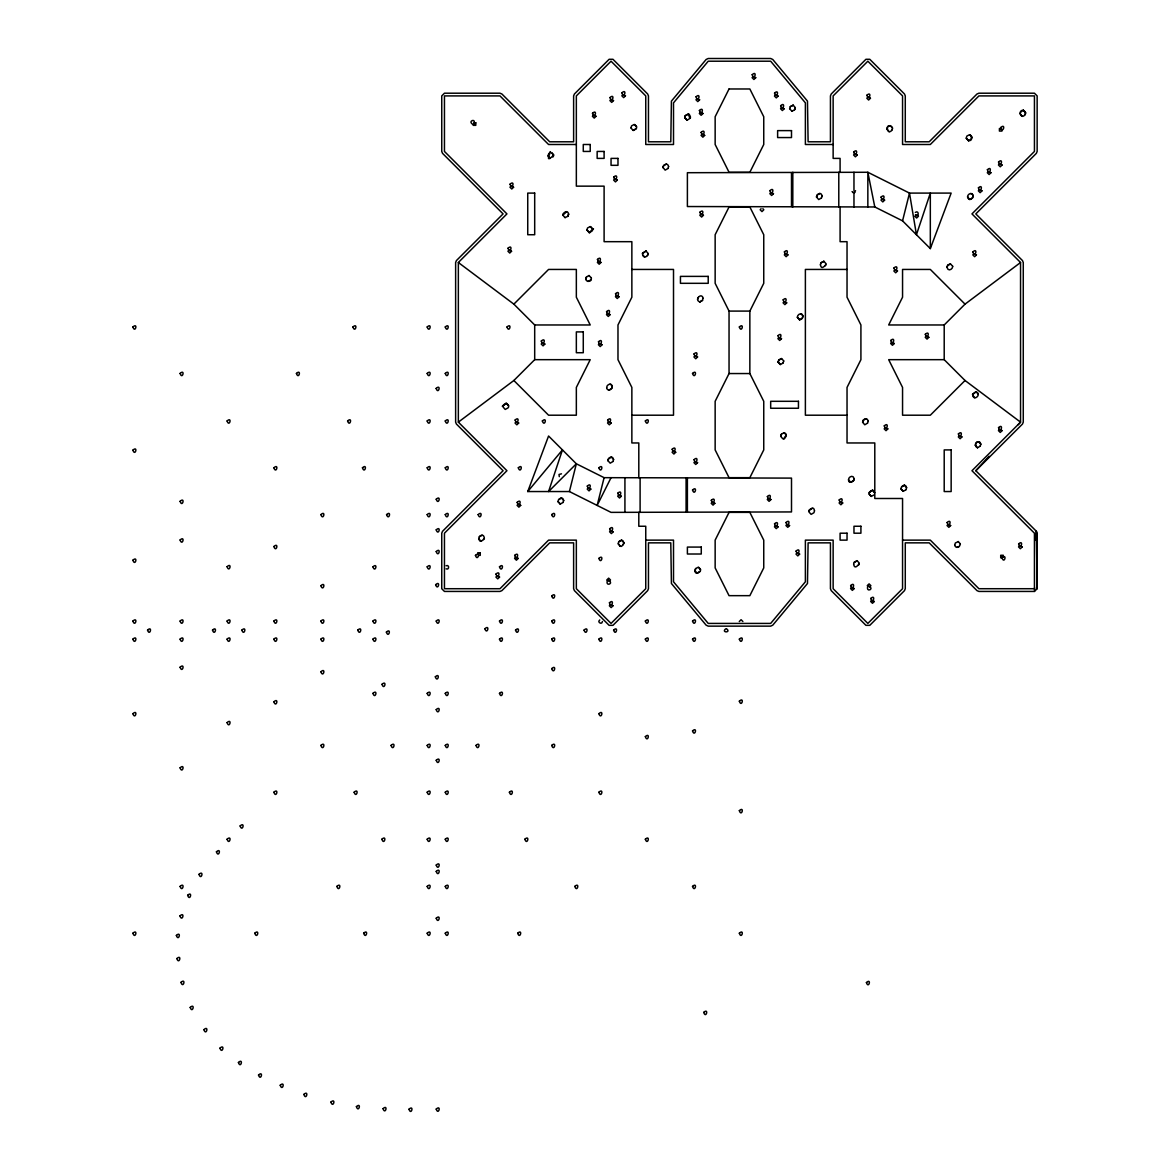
<?xml version="1.0" encoding="UTF-8"?>
<svg xmlns="http://www.w3.org/2000/svg" width="1170" height="1170" viewBox="0 0 1170 1170"><rect width="100%" height="100%" fill="white"/><g stroke="black" fill="none" stroke-linecap="round" stroke-linejoin="round"><path stroke-width="1.5" d="M1034.441 591.435L1037.146 588.715L1037.146 533.198L1036.357 531.282L975.809 470.72L1022.478 424.052L1023.267 422.136L1023.267 262.504L1022.478 260.574L975.809 213.905L1036.357 153.358L1037.146 151.442L1037.146 95.911L1034.441 93.205L978.91 93.205L976.994 93.995L929.199 141.789L905.273 141.789L905.273 95.911L904.483 93.995L869.778 59.29L865.932 59.29L831.226 93.995L830.437 95.911L830.437 141.789L808.104 141.789L807.476 101.117L772.77 59.48L770.679 58.5L708.216 58.5L706.124 59.48L671.419 101.117L670.79 141.789L648.458 141.789L648.458 95.911L647.668 93.995L612.963 59.29L609.117 59.29L574.426 93.995L573.622 95.911L573.622 141.789L549.695 141.789L501.901 93.995L499.985 93.205L444.454 93.205L441.748 95.911L441.748 151.442L442.538 153.358L503.085 213.905L456.417 260.574L455.627 262.504L455.627 422.136L456.417 424.052L503.085 470.72L442.538 531.282L441.748 533.198L441.748 588.715L444.454 591.435L499.985 591.435L501.901 590.631L549.695 542.851L573.622 542.851L573.622 588.715L574.426 590.631L609.117 625.336L612.963 625.336L647.668 590.631L648.458 588.715L648.458 542.851L670.79 542.851L671.419 583.508L706.124 625.16L708.216 626.14L770.679 626.14L772.77 625.16L807.476 583.508L808.104 542.851L830.437 542.851L830.437 588.715L831.226 590.631L865.932 625.336L869.778 625.336L904.483 590.631L905.273 588.715L905.273 542.851L929.199 542.851L976.994 590.631L978.91 591.435L1034.441 591.435L1034.558 587.779M1036.064 540.394L1036.357 531.282L1037.146 588.715M503.743 404.864C497.967 410.041 512.167 399.058 503.641 404.791M568.518 214.242L567.903 216.143M586.901 230.037L587.545 227.96L590.207 226.585M591.333 278.08C592.21 283.067 583.333 282.058 586.521 277.071M606.645 387.636C606.499 384.637 611.559 382.078 612.305 386.539M630.952 127.866L631.61 125.834L634.257 124.459M612.202 386.714C610.901 391.95 613.504 384.038 609.95 384.228M607.917 460.57C607.917 457.558 612.744 455.057 613.592 459.488M645.898 250.98C640.326 255.674 641.833 252.954 645.986 251.17M620.466 546.2C622.104 547.999 625.394 539.794 623.113 544.737M648.034 253.641L647.419 255.528M648.18 253.612C648.282 256.449 643.485 259.038 642.505 254.665L644.641 256.947M662.951 167.588C663.083 164.809 667.675 161.957 668.611 166.447M668.64 166.593L667.938 168.436M684.699 117.673L685.459 115.669L688.179 114.221M690.402 116.693C690.622 122.996 686.571 108.43 690.358 116.547M703.068 298.394L702.483 300.237M695.082 570.638L695.74 568.62M700.596 569.527C695.229 564.364 702.643 569.717 699.923 571.516M789.633 108.722L791.841 111.106M795.191 107.757L794.576 109.658M795.337 107.742L794.708 109.702L792.002 111.252M778.255 362.056L778.869 360.082L781.575 358.62M783.681 361.091L783.096 362.949M780.682 436.308L781.472 434.26M786.24 435.313C778.694 444.512 790.876 434.421 783.973 432.856M797.443 317.231L799.578 319.863L802.313 318.357L803.015 316.309M816.499 196.97C816.368 193.942 821.384 191.5 822.159 195.873M822.203 196.033L821.486 197.876M820.477 264.771C821.545 272.595 828.404 260.369 825.289 265.765M809.581 509.798C806.554 514.639 813.252 503.334 814.481 510.661M814.525 510.822L813.925 512.723L811.132 514.361L808.865 511.875M854.056 478.852L853.544 480.826L854.188 478.822M862.714 422.195C862.568 419.196 867.336 416.71 868.228 421.098M868.272 421.215L867.555 423.087M869.719 491.883C866.765 496.665 873.215 485.608 874.502 492.775M947.027 267.345C946.618 263.908 954.53 262.694 947.656 265.341M952.731 266.38C952.76 269.29 948.022 271.952 947.056 267.462M971.919 137.139C972.036 139.054 969.974 139.917 968.497 140.707C975.912 140.897 966.669 130.513 971.875 137.022M967.634 196.94C968.877 203.419 976.848 195.229 970.807 193.562M973.06 196.019L972.577 197.993L969.813 199.573M960.263 544.109L959.692 545.937M975.926 391.906C970.69 396.308 971.758 394.378 975.941 391.76M975.312 445.229C975.254 442.304 980.036 439.657 980.84 444.132M1023.355 110.214C1017.256 110.214 1021.337 120.159 1024.949 114.689C1027.786 112.218 1019.509 107.318 1025.622 112.7M553.688 155.04C541.739 167.178 554.931 144.466 548.73 154.06M602.448 621.519C602.199 625.277 596.612 622.06 599.742 619.954M739.279 621.519L741.078 619.72L742.891 621.519M569.395 491.546L576.342 463.788L548.569 436.015L527.743 491.546L569.395 491.546L611.047 512.372L791.505 511.933L791.505 478.106L604.1 477.667L576.342 463.788L548.569 491.546L562.448 449.909L527.743 491.546M604.1 477.667L597.153 505.425L611.047 477.667M902.553 220.852L909.499 193.094L951.151 193.094L930.325 248.61L902.553 220.852L874.794 206.973L687.39 206.534L687.39 172.707L867.847 172.268L909.499 193.094L916.446 234.731L930.325 193.094L930.325 248.61M566.47 211.785C557.783 220.706 566.631 206.286 568.62 214.081M503.027 406.941L505.206 409.427L507.999 407.921C510.866 405.434 503.1 400.798 508.657 405.741M484.351 537.542C483.502 533.037 478.53 535.758 478.691 538.668M591.888 230.899C598.045 223.528 583.845 237.788 591.844 230.973M585.76 278.986L586.404 276.998L589.095 275.476M633.321 130.455L635.953 128.963C638.835 126.492 631.069 121.841 636.626 126.784M662.951 167.5L663.639 165.467L666.403 164.122M563.677 500.424C562.785 495.671 557.651 499.078 558.017 501.564M684.699 117.6L685.327 115.625M608.634 458.698L607.932 460.614M612.904 461.477L613.621 459.605L611.442 457.017M789.633 108.634L790.262 106.675L793.143 105.3M698.241 567.216L695.58 568.591L694.936 570.667M780.668 436.22L781.326 434.231L784.002 432.71M891.876 130.046C894.743 126.652 886.948 123.259 886.889 129.197M854.158 478.676C853.266 474.333 848.352 476.834 848.499 479.817M947.744 265.473L947.027 267.389M853.617 564.189L854.246 562.214L857.127 560.84M906.618 487.627C905.726 482.903 900.681 486.223 900.958 488.767M1020.723 111.837L1020.108 113.812L1022.185 116.386M905.946 489.63L906.648 487.7L904.381 485.141M1025.037 114.821L1025.534 112.846M958.215 541.651L955.349 542.997L954.705 545.074M547.984 155.976L548.584 154.074M565.139 217.561L567.962 216.26L568.649 214.154M630.996 127.983L633.145 130.44L635.939 128.773M590.748 279.937L587.94 281.429M563.004 502.427L563.721 500.541L561.439 497.937M623.829 542.661C623.01 538.273 618.009 540.745 618.169 543.787M802.971 316.163C802.064 311.717 797.238 314.35 797.311 317.304M823.856 261.407L820.989 262.753L820.345 264.829M799.519 319.688C801.933 319.966 804.77 315.52 800.821 313.706M969.52 134.696L966.873 136.071L966.23 138.148M973.162 195.873C972.387 191.397 967.341 194.001 967.502 197.013M901.675 486.852L904.322 485.301M980.168 446.121L980.884 444.249L978.573 441.792M749.853 311.088L763.747 283.315L763.747 234.731L749.853 206.973L729.042 206.973L715.148 234.731L715.148 283.315L729.042 311.088L729.042 373.552L715.148 401.31L715.148 449.909L729.042 477.667L749.853 477.667L763.747 449.909L763.747 401.31L749.853 373.552L749.853 311.088L729.042 311.088M689.642 118.609L687.009 120.232L684.83 117.614M667.894 168.524L665.16 170.133L663.083 167.515M479.407 536.694L482.201 535.246M483.634 539.619C486.559 534.28 480.329 546.112 478.852 538.712L480.87 541.213M558.748 499.59L561.381 498.098M702.439 300.324L699.806 301.933L702.556 300.397M562.96 502.5L560.225 504.109M608.678 458.611L611.413 457.163M612.89 461.521L610.199 463.174L607.961 460.688M821.442 197.949L818.722 199.558L816.543 197.086M618.784 541.739L621.65 540.174M820.974 262.782L823.797 261.363M783.066 363.022L780.331 364.63L778.152 362.159L780.273 364.426M867.511 423.16L864.791 424.783L862.612 422.297M854.363 562.258L856.981 560.796M858.561 565.198C861.412 559.158 855.182 572.174 853.647 564.335M980.124 446.194L977.491 447.817M975.809 470.72L989.103 456.285M1018.134 424.768L1020.547 422.136L1020.547 262.504L971.963 213.905L1034.441 151.442L1034.441 95.911L978.91 95.911L930.325 144.495L902.553 144.495L902.553 95.911L867.847 61.206L833.142 95.911L833.142 158.389L840.089 158.389L840.089 172.268M638.805 512.372L638.805 526.251L645.752 526.251L645.752 588.715L611.047 623.42L576.342 588.715L576.342 540.13L548.569 540.13L499.985 588.715L444.454 588.715L444.454 533.198L506.932 470.72L458.347 422.136L458.347 262.504L506.932 213.905L444.454 151.442L444.454 95.911L499.985 95.911L548.569 144.495L576.342 144.495M513.864 304.142L548.569 269.436L576.342 269.436L576.342 297.209L590.221 324.967L534.69 324.967L513.864 304.142L458.347 262.504M513.864 380.499L534.69 359.673L590.221 359.673L576.342 387.431L576.342 415.204L548.569 415.204L513.864 380.499L458.347 422.136M965.031 304.142L930.325 269.436L902.553 269.436L902.553 297.209L888.673 324.967L944.205 324.967L965.031 304.142L1020.547 262.504M965.031 380.499L930.325 415.204L902.553 415.204L902.553 387.431L888.673 359.673L944.205 359.673L965.031 380.499L1020.547 422.136L971.963 470.72L1034.441 533.198L1034.441 588.715L978.91 588.715L930.325 540.13L902.553 540.13M552.884 157.043C555.516 154.908 548.247 149.775 553.644 154.923M685.342 115.596L688.092 114.06M790.276 106.645L793.026 105.241M698.3 297.341L697.495 299.388M1020.606 111.764L1023.326 110.36M809.479 509.725L812.346 508.38M869.617 491.809L872.367 490.405M852.053 191.602L854.275 192.889L855.548 190.666M915.349 212.413C919.123 209.722 919.123 217.664 915.349 214.973M891.891 130.25C887.606 135.588 885.061 124.663 890.341 125.731M781.443 358.488L778.767 360.009L778.123 362.086M974.785 397.698L972.782 395.401C974.04 401.719 982.098 393.851 976.16 391.95M850.882 482.201C857.376 477.813 848.689 486.033 848.528 479.875L850.663 482.157M697.335 573.051C703.989 568.459 695.112 577.015 694.98 570.741L697.218 573.227M873.975 494.939L871.27 496.446M978.5 441.66C974.23 441.602 975.18 447.452 977.389 447.642M905.96 489.82L903.167 491.312L900.988 488.841L903.123 491.107M446.092 565.724C449.47 564.072 449.47 570.521 446.092 568.854M725.707 628.816C720.72 632.868 731.63 632.868 726.643 628.816M589.066 275.623L591.42 277.933M782.862 438.838L780.712 436.381M687.009 120.086L684.874 117.717M968.526 140.561L966.259 138.221L968.497 140.707M819.921 193.386L817.26 195.01L816.499 197.013M589.183 232.596L587.077 230.08L589.153 232.435M833.142 144.495L805.384 144.495L805.384 102.858L770.679 61.206L708.216 61.206L673.51 102.858L673.51 144.495L645.752 144.495L645.752 95.911L611.047 61.206L576.342 95.911L576.342 186.147L604.1 186.147L604.1 241.678L631.858 241.678L631.858 297.209L617.979 324.967L617.979 359.673L631.858 387.431L631.858 442.962L638.805 442.962L638.805 477.667M852.901 192.611L854.714 192.611M631.858 269.436L673.51 269.436L673.51 415.204L631.858 415.204M847.036 269.436L805.384 269.436L805.384 415.204L847.036 415.204M729.042 373.552L749.853 373.552M645.752 540.13L673.51 540.13L673.51 581.783L708.216 623.42L770.679 623.42L805.384 581.783L805.384 540.13L833.142 540.13L833.142 588.715L867.847 623.42L902.553 588.715L902.553 498.493L874.794 498.493L874.794 442.962L847.036 442.962L847.036 387.431L860.915 359.673L860.915 324.967L847.036 297.209L847.036 241.678L840.089 241.678L840.089 206.973M703.155 298.248C701.576 291.871 694.015 299.973 699.777 301.948M561.468 473.821L559.011 474.479L559.289 476.658M889.098 131.742L886.918 129.27M871.153 496.416L869.003 493.959L871.123 496.226M608.824 390.21C615.098 386.144 607.508 393.252 606.674 387.753M620.349 546.332L618.33 543.831L620.378 546.346M793.143 105.124L795.293 107.581M950.537 263.967L952.687 266.263M823.856 261.232L826.005 263.703M866.092 418.801L863.211 420.147L862.568 422.224M781.633 358.663L783.783 360.945M645.986 250.994L648.136 253.466M958.215 541.476L960.365 543.933M956.884 547.428C962.822 544.123 955.831 550.295 954.735 545.147M565.095 217.708L562.989 215.28M872.484 490.288L874.633 492.745M857.127 560.664L859.277 563.136M621.679 540.189L623.859 542.734M560.196 503.919L558.061 501.637L560.181 503.904M914.823 216.231L916.636 218.03L918.435 216.231L917.529 215.178L915.73 215.178L915.73 216.231M967.663 197.057L969.667 199.353M890.458 125.643L892.549 128.056M976.189 391.804L978.281 394.217M975.341 445.302L977.345 447.598M797.472 317.348L799.476 319.644M784.251 432.754L786.342 435.167M550.134 158.403L548.116 155.99M874.794 206.973L867.847 172.268L867.847 206.973M944.205 324.967L944.205 359.673M853.968 172.268L853.968 190.534M853.968 194.191L853.968 206.973M838.788 172.268L838.788 206.973M792.807 172.268L792.807 206.973M791.505 172.707L791.505 206.534M762.884 208.728L763.791 209.781L761.977 211.595L760.178 209.781L761.07 208.728M687.39 478.106L687.39 511.933M686.088 477.667L686.088 512.372M640.107 477.667L640.107 512.372M624.926 477.667L624.926 512.372M534.69 324.967L534.69 359.673M475.78 122.777L475.78 125.336L473.221 125.336L473.865 124.693C472.08 124.459 469.258 121.87 472.241 120.525C476.526 119.501 472.358 126.667 474.391 122.674L475.78 122.777M480.256 552.766L480.256 555.326L478.866 555.428L477.696 552.766L480.256 552.766M607.756 579.94C606.674 581.373 606.499 585.19 609.57 584.049C613.314 581.739 605.299 579.603 609.57 581.007L610.477 579.94L608.663 578.141L606.85 579.94L607.756 579.94M868.184 585.673C867.087 587.106 866.926 590.923 869.983 589.782C873.741 587.472 865.727 585.336 869.983 586.726L870.889 585.673L869.091 583.874L867.277 585.673L868.184 585.673M132.912 326.971C135.12 333.874 138.279 322.101 132.912 326.971M132.912 450.143C135.12 457.046 138.279 445.273 132.912 450.143M132.912 560.196C135.12 567.099 138.279 555.326 132.912 560.196M132.912 621.051C135.12 627.954 138.279 616.18 132.912 621.051M132.912 639.127C135.12 646.03 138.279 634.257 132.912 639.127M132.912 713.671C135.12 720.574 138.279 708.801 132.912 713.671M180.092 373.42C182.301 380.323 185.46 368.55 180.092 373.42M147.537 630.089C149.745 636.992 152.904 625.219 147.537 630.089M180.092 501.301C182.301 508.204 185.46 496.431 180.092 501.301M180.092 539.97C182.301 546.873 185.46 535.099 180.092 539.97M132.912 933.207C135.12 940.11 138.279 928.336 132.912 933.207M180.092 621.051C182.301 627.954 185.46 616.18 180.092 621.051M180.092 639.127C182.301 646.03 185.46 634.257 180.092 639.127M180.092 667.207C182.301 674.11 185.46 662.337 180.092 667.207M180.092 767.798C182.301 774.701 185.46 762.928 180.092 767.798M227.082 420.966C229.305 427.869 232.45 416.096 227.082 420.966M212.501 630.089C214.71 636.992 217.869 625.219 212.501 630.089M180.092 886.392C182.301 893.295 185.46 881.522 180.092 886.392M176.363 935.415C178.571 942.318 181.73 930.545 176.363 935.415M179.975 915.891C182.184 922.794 185.343 911.02 179.975 915.891M227.082 566.675C229.305 573.578 232.45 561.805 227.082 566.675M176.86 958.552C179.068 965.455 182.227 953.682 176.86 958.552M187.639 895.269C189.847 902.172 193.006 890.399 187.639 895.269M227.082 621.051C229.305 627.954 232.45 616.18 227.082 621.051M180.955 982.376C183.163 989.279 186.322 977.491 180.955 982.376M227.082 639.127C229.305 646.03 232.45 634.257 227.082 639.127M198.988 874.356C201.196 881.259 204.355 869.485 198.988 874.356M227.082 722.592C229.305 729.495 232.45 717.722 227.082 722.592M190.198 1007.414C192.406 1014.317 195.565 1002.544 190.198 1007.414M241.868 630.089C244.091 636.992 247.25 625.219 241.868 630.089M216.421 851.818C218.629 858.721 221.788 846.934 216.421 851.818M273.897 467.781C276.12 474.684 279.264 462.91 273.897 467.781M227.082 839.226C229.305 846.129 232.45 834.356 227.082 839.226M203.916 1029.644C206.125 1036.547 209.284 1024.774 203.916 1029.644M296.419 373.42C298.642 380.323 301.787 368.55 296.419 373.42M273.897 546.522C276.12 553.425 279.264 541.651 273.897 546.522M240.128 825.932C242.336 832.835 245.495 821.062 240.128 825.932M273.897 621.051C276.12 627.954 279.264 616.18 273.897 621.051M219.96 1048.144C222.168 1055.047 225.327 1043.26 219.96 1048.144M273.897 639.127C276.12 646.03 279.264 634.257 273.897 639.127M273.897 701.781C276.12 708.684 279.264 696.91 273.897 701.781M254.782 933.207C257.005 940.11 260.149 928.336 254.782 933.207M238.417 1062.477C240.64 1069.38 243.784 1057.592 238.417 1062.477M273.897 792.222C276.12 799.125 279.264 787.351 273.897 792.222M320.902 514.595C323.11 521.498 326.269 509.725 320.902 514.595M352.93 326.971C355.154 333.874 358.298 322.101 352.93 326.971M320.902 585.673C323.11 592.576 326.269 580.803 320.902 585.673M258.511 1075.025C260.72 1081.928 263.879 1070.155 258.511 1075.025M320.902 621.051C323.11 627.954 326.269 616.18 320.902 621.051M347.592 420.966C349.801 427.869 352.96 416.096 347.592 420.966M320.902 639.127C323.11 646.03 326.269 634.257 320.902 639.127M320.902 671.741C323.11 678.644 326.269 666.871 320.902 671.741M320.902 745.407C323.11 752.31 326.269 740.537 320.902 745.407M280.215 1085.248C282.438 1092.151 285.582 1080.378 280.215 1085.248M362.451 467.781C364.66 474.684 367.819 462.91 362.451 467.781M357.786 630.089C359.994 636.992 363.153 625.219 357.786 630.089M372.952 566.821C375.16 573.724 378.32 561.951 372.952 566.821M303.864 1094.403C306.072 1101.306 309.231 1089.533 303.864 1094.403M336.872 886.392C339.081 893.295 342.24 881.522 336.872 886.392M386.568 514.595C388.776 521.498 391.935 509.725 386.568 514.595M372.952 621.051C375.16 627.954 378.32 616.18 372.952 621.051M372.952 639.127C375.16 646.03 378.32 634.257 372.952 639.127M354.13 792.222C356.338 799.125 359.497 787.351 354.13 792.222M372.952 693.357C375.16 700.26 378.32 688.486 372.952 693.357M386.378 632.107C388.601 639.01 391.745 627.237 386.378 632.107M427.182 326.971C429.39 333.874 432.549 322.101 427.182 326.971M381.99 684.318C384.199 691.221 387.358 679.448 381.99 684.318M330.905 1102.096C333.128 1108.999 336.273 1097.226 330.905 1102.096M427.182 373.42C429.39 380.323 432.549 368.55 427.182 373.42M427.182 420.966C429.39 427.869 432.549 416.096 427.182 420.966M363.651 933.207C365.859 940.11 369.018 928.336 363.651 933.207M436.147 388.411C438.355 395.314 441.514 383.541 436.147 388.411M445.258 326.971C447.466 333.874 450.625 322.101 445.258 326.971M427.182 467.781C429.39 474.684 432.549 462.91 427.182 467.781M391.043 745.407C393.252 752.31 396.411 740.537 391.043 745.407M381.888 839.226C384.096 846.129 387.255 834.356 381.888 839.226M445.258 373.42C447.466 380.323 450.625 368.55 445.258 373.42M427.182 514.595C429.39 521.498 432.549 509.725 427.182 514.595M445.258 420.966C447.466 427.869 450.625 416.096 445.258 420.966M427.182 566.821C429.39 573.724 432.549 561.951 427.182 566.821M436.22 499.224C438.428 506.127 441.587 494.354 436.22 499.224M356.397 1106.63C358.605 1113.533 361.764 1101.76 356.397 1106.63M436.22 529.834C438.428 536.737 441.587 524.964 436.22 529.834M445.258 467.781C447.466 474.684 450.625 462.91 445.258 467.781M436.22 551.538C438.428 558.441 441.587 546.668 436.22 551.538M435.635 584.693C437.858 591.596 441.002 579.823 435.635 584.693M445.258 514.595C447.466 521.498 450.625 509.725 445.258 514.595M436.22 621.051C438.428 627.954 441.587 616.18 436.22 621.051M427.182 693.357C429.39 700.26 432.549 688.486 427.182 693.357M435.328 676.786C437.551 683.689 440.695 671.902 435.328 676.786M427.182 745.407C429.39 752.31 432.549 740.537 427.182 745.407M383.043 1108.648C385.252 1115.551 388.411 1103.778 383.043 1108.648M436.22 709.605C438.428 716.508 441.587 704.735 436.22 709.605M427.182 792.222C429.39 799.125 432.549 787.351 427.182 792.222M510.032 184.202C512.255 191.105 515.4 179.332 510.032 184.202M436.22 760.281C438.428 767.184 441.587 755.41 436.22 760.281M445.258 693.357C447.466 700.26 450.625 688.486 445.258 693.357M427.182 839.226C429.39 846.129 432.549 834.356 427.182 839.226M507.999 248.245C510.222 255.148 513.367 243.375 507.999 248.245M445.258 745.407C447.466 752.31 450.625 740.537 445.258 745.407M427.182 886.392C429.39 893.295 432.549 881.522 427.182 886.392M478.15 514.595C480.358 521.498 483.517 509.725 478.15 514.595M475.444 555.37C477.653 562.273 480.811 550.5 475.444 555.37M445.258 792.222C447.466 799.125 450.625 787.351 445.258 792.222M427.182 933.207C429.39 940.11 432.549 928.336 427.182 933.207M436.22 865.069C438.428 871.972 441.587 860.199 436.22 865.069M507.005 326.971C509.213 333.874 512.372 322.101 507.005 326.971M436.22 871.401C438.428 878.304 441.587 866.517 436.22 871.401M408.988 1109.218C411.211 1116.121 414.355 1104.348 408.988 1109.218M445.258 839.226C447.466 846.129 450.625 834.356 445.258 839.226M436.22 918.216C438.428 925.119 441.587 913.346 436.22 918.216M445.258 886.392C447.466 893.295 450.625 881.522 445.258 886.392M484.892 628.743C487.115 635.646 490.259 623.873 484.892 628.743M445.258 933.207C447.466 940.11 450.625 928.336 445.258 933.207M515.122 420.03C517.33 426.918 520.489 415.145 515.122 420.03M495.992 574.06C498.215 580.963 501.36 569.19 495.992 574.06M476.014 745.407C478.223 752.31 481.382 740.537 476.014 745.407M499.473 566.821C501.696 573.724 504.855 561.951 499.473 566.821M518.31 467.781C520.518 474.684 523.677 462.91 518.31 467.781M499.473 621.051C501.696 627.954 504.855 616.18 499.473 621.051M436.22 1109.087C438.428 1115.99 441.587 1104.217 436.22 1109.087M517.155 502.354C519.363 509.257 522.522 497.484 517.155 502.354M499.473 639.127C501.696 646.03 504.855 634.257 499.473 639.127M541.3 341.055C543.523 347.958 546.668 336.185 541.3 341.055M514.654 555.399C516.877 562.302 520.036 550.529 514.654 555.399M499.473 693.357C501.696 700.26 504.855 688.486 499.473 693.357M542.353 420.966C544.577 427.869 547.721 416.096 542.353 420.966M515.517 630.089C517.725 636.992 520.884 625.219 515.517 630.089M592.488 113.285C594.696 120.188 597.855 108.415 592.488 113.285M509.389 792.222C511.597 799.125 514.756 787.351 509.389 792.222M551.713 514.595C553.936 521.498 557.081 509.725 551.713 514.595M609.965 97.578C612.173 104.481 615.332 92.708 609.965 97.578M551.713 595.954C553.936 602.857 557.081 591.084 551.713 595.954M597.446 259.418C599.669 266.321 602.813 254.548 597.446 259.418M551.713 621.051C553.936 627.954 557.081 616.18 551.713 621.051M621.913 92.81C624.136 99.713 627.281 87.94 621.913 92.81M524.862 839.226C527.07 846.129 530.229 834.356 524.862 839.226M551.713 639.127C553.936 646.03 557.081 634.257 551.713 639.127M613.709 177.094C615.932 183.997 619.076 172.224 613.709 177.094M551.713 668.596C553.936 675.499 557.081 663.726 551.713 668.596M517.71 933.207C519.933 940.11 523.078 928.336 517.71 933.207M598.47 341.757C600.678 348.66 603.837 336.887 598.47 341.757M606.557 311.63C608.78 318.532 611.939 306.759 606.557 311.63M551.713 745.407C553.936 752.31 557.081 740.537 551.713 745.407M587.281 486.091C589.504 492.994 592.649 481.221 587.281 486.091M615.522 293.714C617.731 300.617 620.89 288.844 615.522 293.714M598.894 467.781C601.102 474.684 604.261 462.91 598.894 467.781M607.61 420.03C609.833 426.918 612.978 415.145 607.61 420.03M584.064 630.089C586.272 636.992 589.431 625.219 584.064 630.089M598.894 558.397C601.102 565.3 604.261 553.527 598.894 558.397M609.643 528.781C611.866 535.684 615.01 523.911 609.643 528.781M617.775 493.214C619.998 500.116 623.142 488.329 617.775 493.214M598.894 639.127C601.102 646.03 604.261 634.257 598.894 639.127M609.424 602.784C611.632 609.687 614.791 597.914 609.424 602.784M574.821 886.392C577.044 893.295 580.188 881.522 574.821 886.392M598.894 713.671C601.102 720.574 604.261 708.801 598.894 713.671M613.592 630.089C615.8 636.992 618.959 625.219 613.592 630.089M645.343 420.966C647.566 427.869 650.71 416.096 645.343 420.966M598.894 792.222C601.102 799.125 604.261 787.351 598.894 792.222M696.048 96.788C698.256 103.691 701.415 91.918 696.048 96.788M699.397 110.492C701.62 117.395 704.764 105.622 699.397 110.492M701.122 132.371C703.346 139.274 706.49 127.501 701.122 132.371M645.343 621.051C647.566 627.954 650.71 616.18 645.343 621.051M699.879 212.253C702.088 219.156 705.247 207.382 699.879 212.253M645.343 639.127C647.566 646.03 650.71 634.257 645.343 639.127M672.165 449.236C674.388 456.139 677.532 444.366 672.165 449.236M694.015 353.954C696.223 360.857 699.382 349.084 694.015 353.954M692.523 373.42C694.731 380.323 697.89 368.55 692.523 373.42M645.343 736.603C647.566 743.506 650.71 731.733 645.343 736.603M694.015 459.664C696.223 466.567 699.382 454.794 694.015 459.664M645.343 839.226C647.566 846.129 650.71 834.356 645.343 839.226M692.523 489.996C694.731 496.899 697.89 485.126 692.523 489.996M752.178 74.69C754.387 81.578 757.546 69.805 752.178 74.69M692.523 621.051C694.731 627.954 697.89 616.18 692.523 621.051M692.523 639.127C694.731 646.03 697.89 634.257 692.523 639.127M711.287 500.321C713.51 507.224 716.654 495.451 711.287 500.321M739.338 326.971C741.546 333.874 744.705 322.101 739.338 326.971M774.54 93.088C776.748 99.991 779.907 88.218 774.54 93.088M692.523 730.914C694.731 737.817 697.89 726.043 692.523 730.914M780.639 105.724C782.847 112.627 786.006 100.854 780.639 105.724M769.904 190.666C772.112 197.569 775.271 185.796 769.904 190.666M692.523 886.392C694.731 893.295 697.89 881.522 692.523 886.392M784.397 251.886C786.606 258.789 789.765 247.016 784.397 251.886M777.962 335.658C780.171 342.561 783.33 330.788 777.962 335.658M783.154 299.842C785.362 306.745 788.521 294.972 783.154 299.842M739.338 639.127C741.546 646.03 744.705 634.257 739.338 639.127M739.338 701.181C741.546 708.084 744.705 696.311 739.338 701.181M767.359 496.533C769.567 503.436 772.726 491.663 767.359 496.533M703.726 1012.386C705.949 1019.289 709.093 1007.516 703.726 1012.386M774.54 523.809C776.748 530.712 779.907 518.939 774.54 523.809M739.338 810.634C741.546 817.537 744.705 805.764 739.338 810.634M786.006 522.522C788.229 529.425 791.373 517.652 786.006 522.522M739.338 933.207C741.546 940.11 744.705 928.336 739.338 933.207M796.068 551.099C798.291 558.002 801.435 546.229 796.068 551.099M853.676 152.012C855.884 158.915 859.043 147.142 853.676 152.012M866.897 95.238C869.105 102.141 872.264 90.368 866.897 95.238M839.168 499.97C841.391 506.873 844.535 495.1 839.168 499.97M881.054 197.116C883.262 204.019 886.421 192.246 881.054 197.116M850.634 585.556C852.842 592.459 856.001 580.686 850.634 585.556M893.938 268.003C896.161 274.906 899.306 263.133 893.938 268.003M890.721 340.485C892.929 347.388 896.088 335.614 890.721 340.485M884.271 425.865C886.494 432.768 889.653 420.995 884.271 425.865M870.729 598.47C872.952 605.373 876.096 593.599 870.729 598.47M925.294 334.298C927.503 341.201 930.662 329.428 925.294 334.298M866.414 982.551C868.623 989.454 871.782 977.681 866.414 982.551M978.412 187.843C980.621 194.746 983.78 182.973 978.412 187.843M972.884 251.886C975.093 258.789 978.252 247.016 972.884 251.886M987.378 169.723C989.586 176.626 992.745 164.853 987.378 169.723M958.376 433.924C960.599 440.827 963.744 429.054 958.376 433.924M947.1 522.522C949.323 529.425 952.468 517.652 947.1 522.522M1000.745 127.53C1002.953 134.433 1006.112 122.66 1000.745 127.53M998.522 162.001C1000.73 168.904 1003.889 157.131 998.522 162.001M998.522 427.62C1000.73 434.523 1003.889 422.75 998.522 427.62M1002.046 557.871C1004.255 564.774 1007.414 553 1002.046 557.871M1018.617 543.918C1020.825 550.821 1023.984 539.048 1018.617 543.918M729.042 88.978L715.148 116.737L715.148 144.495L729.042 172.268L749.853 172.268L763.747 144.495L763.747 116.737L749.853 88.978L729.042 88.978M729.042 512.372L715.148 540.13L715.148 567.903L729.042 595.662L749.853 595.662L763.747 567.903L763.747 540.13L749.853 512.372L729.042 512.372M513.586 187.215L511.787 189.013L509.974 187.215L510.88 186.147L513.586 187.215M596.042 116.283L594.228 118.097L592.429 116.283L593.336 115.23L596.042 116.283M613.519 100.576L611.705 102.39L609.906 100.576L610.798 99.523L613.519 100.576M625.467 95.808L623.668 97.622L621.855 95.808L622.762 94.755L625.467 95.808M511.553 251.243L509.754 253.056L507.941 251.243L508.848 250.19L511.553 251.243M617.263 180.092L615.464 181.906L613.65 180.092L614.557 179.039L617.263 180.092M699.601 99.801L697.788 101.6L695.989 99.801L696.881 98.733L699.601 99.801M702.951 113.49L701.152 115.303L699.338 113.49L700.245 112.437L702.951 113.49M755.732 77.688L753.919 79.487L752.12 77.688L753.027 76.635L755.732 77.688M704.676 135.369L702.877 137.182L701.064 135.369L701.971 134.316L704.676 135.369M601 262.431L599.201 264.23L597.387 262.431L598.294 261.363L601 262.431M778.094 96.086L776.28 97.9L774.467 96.086L775.374 95.033L778.094 96.086M544.854 344.068L543.055 345.867L541.242 344.068L542.149 343.015L544.854 344.068M784.192 108.737L782.379 110.536L780.566 108.737L781.472 107.669L784.192 108.737M619.076 296.712L617.263 298.525L615.464 296.712L616.371 295.659L619.076 296.712M703.433 215.251L701.62 217.064L699.821 215.251L700.713 214.198L703.433 215.251M610.111 314.628L608.312 316.441L606.499 314.628L607.405 313.575L610.111 314.628M518.676 423.028L516.862 424.827L515.049 423.028L515.955 421.975L518.676 423.028M602.023 344.755L600.21 346.569L598.411 344.755L599.303 343.702L602.023 344.755M773.458 193.679L771.644 195.478L769.845 193.679L770.737 192.611L773.458 193.679M870.451 98.236L868.637 100.035L866.838 98.236L867.731 97.183L870.451 98.236M857.23 155.01L855.416 156.824L853.603 155.01L854.509 153.957L857.23 155.01M520.708 505.352L518.895 507.166L517.082 505.352L517.988 504.299L520.708 505.352M611.164 423.028L609.365 424.827L607.552 423.028L608.458 421.975L611.164 423.028M787.951 254.884L786.138 256.698L784.339 254.884L785.245 253.831L787.951 254.884M697.569 356.952L695.755 358.766L693.956 356.952L694.848 355.899L697.569 356.952M499.546 577.073L497.747 578.872L495.934 577.073L496.841 576.02L499.546 577.073M518.208 558.397L516.409 560.211L514.595 558.397L515.502 557.344L518.208 558.397M590.835 489.089L589.036 490.903L587.223 489.089L588.13 488.036L590.835 489.089M884.608 200.114L882.809 201.927L880.995 200.114L881.902 199.061L884.608 200.114M786.708 302.84L784.894 304.639L783.096 302.84L783.988 301.787L786.708 302.84M621.328 496.212L619.53 498.01L617.716 496.212L618.623 495.159L621.328 496.212M781.501 338.656L779.703 340.47L777.889 338.656L778.796 337.603L781.501 338.656M675.719 452.234L673.92 454.048L672.106 452.234L673.013 451.181L675.719 452.234M1000.803 128.407L999.414 128.51L999.414 131.069L1001.973 131.069L1000.803 128.407M613.197 531.78L611.398 533.593L609.585 531.78L610.491 530.727L613.197 531.78M697.569 462.662L695.755 464.475L693.956 462.662L694.848 461.609L697.569 462.662M990.931 172.736L989.133 174.535L987.319 172.736L988.226 171.668L990.931 172.736M1002.061 164.999L1000.262 166.813L998.449 164.999L999.356 163.946L1002.061 164.999M897.492 271.001L895.693 272.8L893.88 271.001L894.787 269.948L897.492 271.001M981.966 190.842L980.153 192.655L978.354 190.842L979.261 189.789L981.966 190.842M714.841 503.319L713.042 505.133L711.228 503.319L712.135 502.266L714.841 503.319M612.978 605.782L611.164 607.596L609.365 605.782L610.257 604.729L612.978 605.782M976.438 254.884L974.625 256.698L972.826 254.884L973.718 253.831L976.438 254.884M894.275 343.497L892.461 345.296L890.662 343.497L891.569 342.43L894.275 343.497M928.848 337.296L927.035 339.11L925.236 337.296L926.128 336.243L928.848 337.296M770.913 499.531L769.099 501.345L767.301 499.531L768.193 498.478L770.913 499.531M778.094 526.822L776.28 528.621L774.467 526.822L775.374 525.754L778.094 526.822M789.56 525.535L787.761 527.334L785.947 525.535L786.854 524.482L789.56 525.535M887.825 428.878L886.026 430.677L884.213 428.878L885.12 427.81L887.825 428.878M842.722 502.983L840.923 504.782L839.109 502.983L840.016 501.915L842.722 502.983M799.622 554.097L797.823 555.911L796.009 554.097L796.916 553.044L799.622 554.097M961.93 436.922L960.131 438.735L958.318 436.922L959.224 435.869L961.93 436.922M1002.061 430.618L1000.262 432.432L998.449 430.618L999.356 429.565L1002.061 430.618M854.188 588.554L852.374 590.367L850.575 588.554L851.467 587.501L854.188 588.554M874.282 601.482L872.484 603.281L870.67 601.482L871.577 600.415L874.282 601.482M950.654 525.535L948.855 527.334L947.042 525.535L947.949 524.482L950.654 525.535M1001.359 557.183L1000.716 557.827L1000.716 555.267L1003.275 555.267L1003.377 556.657L1002.105 557.929L1001.359 557.183M1022.17 546.916L1020.357 548.73L1018.558 546.916L1019.465 545.863L1022.17 546.916M791.505 130.616L777.626 130.616L777.626 137.563L791.505 137.563L791.505 130.616M590.221 144.495L583.274 144.495L583.274 151.442L590.221 151.442L590.221 144.495M604.1 151.442L597.153 151.442L597.153 158.389L604.1 158.389L604.1 151.442M617.979 158.389L611.047 158.389L611.047 165.321L617.979 165.321L617.979 158.389M534.69 193.094L527.743 193.094L527.743 234.731L534.69 234.731L534.69 193.094M708.216 276.383L680.443 276.383L680.443 283.315L708.216 283.315L708.216 276.383M583.274 331.9L576.342 331.9L576.342 352.726L583.274 352.726L583.274 331.9M798.452 401.31L770.679 401.31L770.679 408.257L798.452 408.257L798.452 401.31M951.151 449.909L944.205 449.909L944.205 491.546L951.151 491.546L951.151 449.909M860.915 526.251L853.968 526.251L853.968 533.198L860.915 533.198L860.915 526.251M847.036 533.198L840.089 533.198L840.089 540.13L847.036 540.13L847.036 533.198M701.269 547.077L687.39 547.077L687.39 554.01L701.269 554.01L701.269 547.077M590.426 226.614L592.561 228.896L590.441 226.629"/></g></svg>
